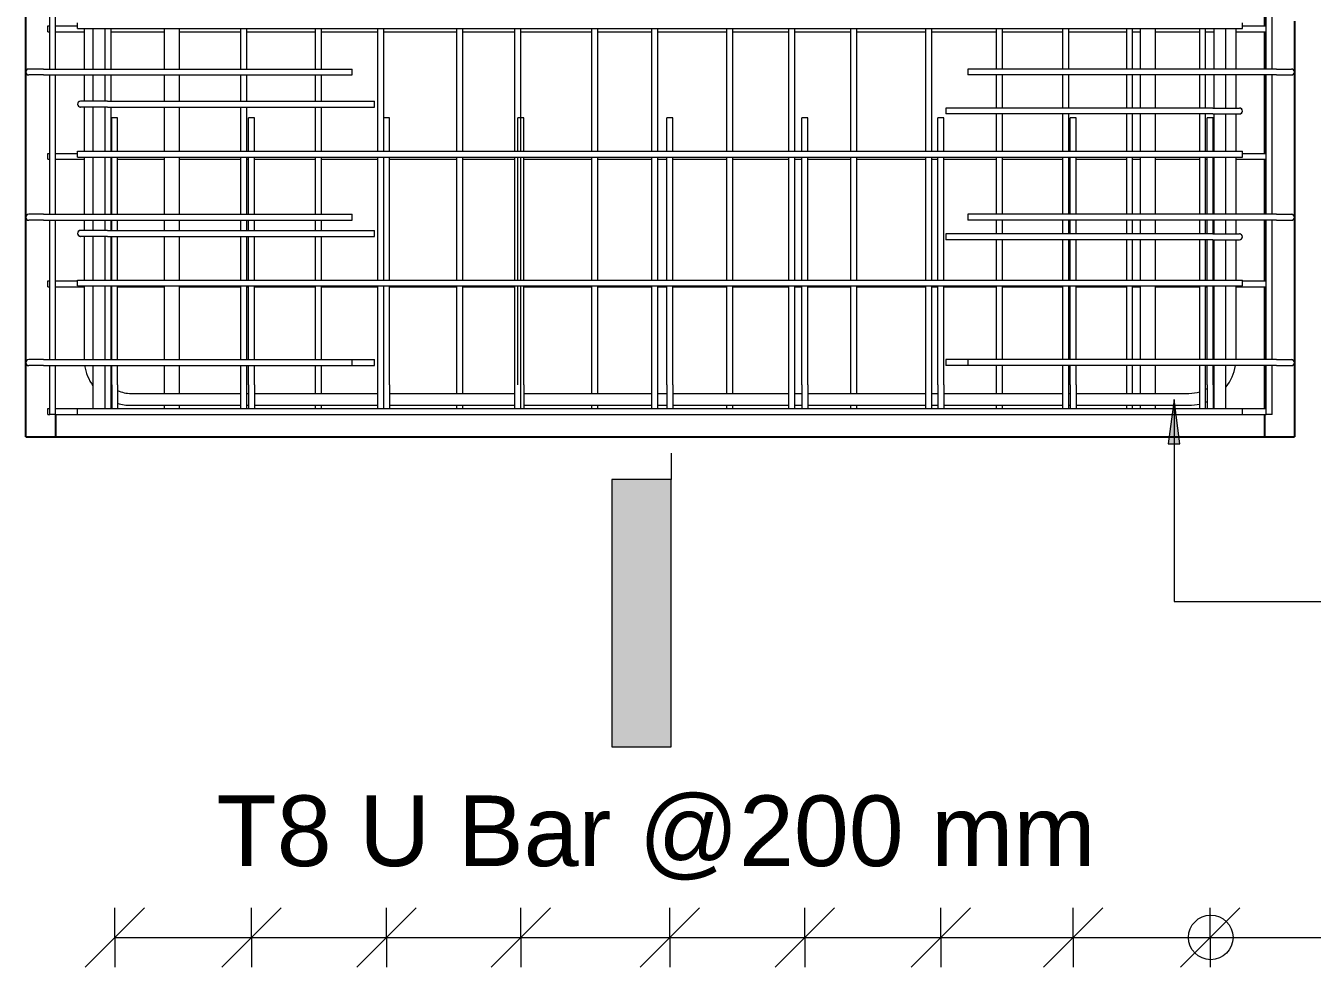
# Model space of a CAD drawing. Header units: millimetres. Extents: x 840 to 20197, y -2485 to 18696.
# Drawn here: x 2609 to 4343, y -2110 to -841 of the extents above; entities that cross this region are included whole.
import ezdxf

# ---------------------------------------------------------------- set-up
doc = ezdxf.new("R2010")
doc.units = ezdxf.units.MM
for name, color, linetype, lineweight in [('A-ANNO-DIMS', 211, 'Continuous', 9), ('A-ANNO-DIMS-40', 211, 'Continuous', 9), ('A-WALL', 113, 'Continuous', 25), ('G-ANNO-SYMB', 111, 'Continuous', 9), ('S-RBAR', 171, 'Continuous', 18), ('S-RBAR-IDEN', 171, 'Continuous', 9)]:
    doc.layers.add(name, color=color, linetype=linetype, lineweight=lineweight)
doc.styles.add('Arial', font='arial.ttf', dxfattribs={"height": 95.25})
doc.dimstyles.new('Arrow_Filled_-_2_5_NI_UI_1', dxfattribs={"dimscale": 304.8, "dimtxt": 104.736395, "dimasz": 0.262467, "dimexe": 0.131234, "dimexo": 0.0625, "dimgap": 0.131234, "dimtad": 1, "dimdec": 0, "dimzin": 0, "dimdsep": 46, "dimtxsty": 'Arial', "dimblk1": 'OBLIQUE', "dimblk2": 'OBLIQUE', "dimsah": 1, "dimcen": 0.09, "dimazin": 0, "dimtfac": 1, "dimtdec": 4, "dimtix": 1, "dimtmove": 0, "dimatfit": 3, "dimfxl": 0.131234, "dimfxlon": 1, "dimtvp": 1, "dimtolj": 1, "dimtzin": 0, "dimarcsym": 2})

# ---------------------------------------------------------------- blocks, each defined once
blk = doc.blocks.new('DIMBLOCK74-Elevation Front Copy 1')
at = {"layer": 'A-ANNO-DIMS-40'}
for p, q in [((2728.7, -2069.7), (2768.7, -2029.7)), ((2728.7, -2069.7), (2728.7, -2029.7)), ((2913.3, -2069.7), (2953.3, -2029.7)), ((2913.3, -2069.7), (2913.3, -2029.7)), ((2728.7, -2069.7), (2688.7, -2109.7)), ((2728.7, -2069.7), (2913.3, -2069.7)), ((2728.7, -2069.7), (2728.7, -2109.7)), ((2913.3, -2069.7), (2873.3, -2109.7)), ((2913.3, -2069.7), (2913.3, -2109.7))]:
    blk.add_line(p, q, dxfattribs=at)
blk = doc.blocks.new('_Oblique')
at = {"color": 0, "linetype": 'ByBlock', "lineweight": -2}
blk.add_line((-0.5, -0.5), (0.5, 0.5), dxfattribs=at)
blk = doc.blocks.new('DIMBLOCK75-Elevation Front Copy 1')
at = {"layer": 'A-ANNO-DIMS-40'}
for p, q in [((2913.3, -2069.7), (2953.3, -2029.7)), ((2913.3, -2069.7), (2913.3, -2029.7)), ((3095.3, -2069.7), (3135.3, -2029.7)), ((3095.3, -2069.7), (3095.3, -2029.7)), ((2913.3, -2069.7), (2873.3, -2109.7)), ((2913.3, -2069.7), (3095.3, -2069.7)), ((2913.3, -2069.7), (2913.3, -2109.7)), ((3095.3, -2069.7), (3055.3, -2109.7)), ((3095.3, -2069.7), (3095.3, -2109.7))]:
    blk.add_line(p, q, dxfattribs=at)
blk = doc.blocks.new('DIMBLOCK76-Elevation Front Copy 1')
at = {"layer": 'A-ANNO-DIMS-40'}
for p, q in [((3095.3, -2069.7), (3135.3, -2029.7)), ((3095.3, -2069.7), (3095.3, -2029.7)), ((3276.1, -2069.7), (3316.1, -2029.7)), ((3276.1, -2069.7), (3276.1, -2029.7)), ((3095.3, -2069.7), (3055.3, -2109.7)), ((3095.3, -2069.7), (3276.1, -2069.7)), ((3095.3, -2069.7), (3095.3, -2109.7)), ((3276.1, -2069.7), (3236.1, -2109.7)), ((3276.1, -2069.7), (3276.1, -2109.7))]:
    blk.add_line(p, q, dxfattribs=at)
blk = doc.blocks.new('DIMBLOCK77-Elevation Front Copy 1')
at = {"layer": 'A-ANNO-DIMS-40'}
for p, q in [((3276.1, -2069.7), (3316.1, -2029.7)), ((3276.1, -2069.7), (3276.1, -2029.7)), ((3476.9, -2069.7), (3516.9, -2029.7)), ((3476.9, -2069.7), (3476.9, -2029.7)), ((3276.1, -2069.7), (3236.1, -2109.7)), ((3276.1, -2069.7), (3476.9, -2069.7)), ((3276.1, -2069.7), (3276.1, -2109.7)), ((3476.9, -2069.7), (3436.9, -2109.7)), ((3476.9, -2069.7), (3476.9, -2109.7))]:
    blk.add_line(p, q, dxfattribs=at)
blk = doc.blocks.new('DIMBLOCK78-Elevation Front Copy 1')
at = {"layer": 'A-ANNO-DIMS-40'}
for p, q in [((3476.9, -2069.7), (3516.9, -2029.7)), ((3476.9, -2069.7), (3476.9, -2029.7)), ((3659, -2069.7), (3699, -2029.7)), ((3659, -2069.7), (3659, -2029.7)), ((3476.9, -2069.7), (3436.9, -2109.7)), ((3476.9, -2069.7), (3659, -2069.7)), ((3476.9, -2069.7), (3476.9, -2109.7)), ((3659, -2069.7), (3619, -2109.7)), ((3659, -2069.7), (3659, -2109.7))]:
    blk.add_line(p, q, dxfattribs=at)
blk = doc.blocks.new('DIMBLOCK79-Elevation Front Copy 1')
at = {"layer": 'A-ANNO-DIMS-40'}
for p, q in [((3659, -2069.7), (3699, -2029.7)), ((3659, -2069.7), (3659, -2029.7)), ((3842.3, -2069.7), (3882.3, -2029.7)), ((3842.3, -2069.7), (3842.3, -2029.7)), ((3659, -2069.7), (3619, -2109.7)), ((3659, -2069.7), (3842.3, -2069.7)), ((3659, -2069.7), (3659, -2109.7)), ((3842.3, -2069.7), (3802.3, -2109.7)), ((3842.3, -2069.7), (3842.3, -2109.7))]:
    blk.add_line(p, q, dxfattribs=at)
blk = doc.blocks.new('DIMBLOCK80-Elevation Front Copy 1')
at = {"layer": 'A-ANNO-DIMS-40'}
for p, q in [((3842.3, -2069.7), (3882.3, -2029.7)), ((3842.3, -2069.7), (3842.3, -2029.7)), ((4020.6, -2069.7), (4060.6, -2029.7)), ((4020.6, -2069.7), (4020.6, -2029.7)), ((3842.3, -2069.7), (3802.3, -2109.7)), ((3842.3, -2069.7), (4020.6, -2069.7)), ((3842.3, -2069.7), (3842.3, -2109.7)), ((4020.6, -2069.7), (3980.6, -2109.7)), ((4020.6, -2069.7), (4020.6, -2109.7))]:
    blk.add_line(p, q, dxfattribs=at)
blk = doc.blocks.new('DIMBLOCK81-Elevation Front Copy 1')
at = {"layer": 'A-ANNO-DIMS-40'}
for p, q in [((4020.6, -2069.7), (4060.6, -2029.7)), ((4020.6, -2069.7), (4020.6, -2029.7)), ((4205.2, -2069.7), (4245.2, -2029.7)), ((4205.2, -2069.7), (4205.2, -2029.7)), ((4020.6, -2069.7), (3980.6, -2109.7)), ((4020.6, -2069.7), (4205.2, -2069.7)), ((4020.6, -2069.7), (4020.6, -2109.7)), ((4205.2, -2069.7), (4165.2, -2109.7)), ((4205.2, -2069.7), (4205.2, -2109.7))]:
    blk.add_line(p, q, dxfattribs=at)
blk = doc.blocks.new('Detail View - M_Section Tail - Filled Horizontal-14034-Elevation Front Copy 1')
at = {"layer": 'G-ANNO-SYMB'}
blk.add_hatch(color=256, dxfattribs=at).paths.add_polyline_path([(3398.7, -1452.5), (3478.7, -1452.5), (3478.7, -1812.5), (3398.7, -1812.5)])
for p, q in [((3398.7, -1452.5), (3398.7, -1812.5)), ((3478.7, -1452.5), (3398.7, -1452.5)), ((3478.7, -1812.5), (3478.7, -1452.5)), ((3398.7, -1812.5), (3478.7, -1812.5))]:
    blk.add_line(p, q, dxfattribs=at)

msp = doc.modelspace()

# ---------------------------------------------------------------- hatches: boundary and pattern name
at = {"layer": 'S-RBAR-IDEN'}
msp.add_hatch(color=256, dxfattribs=at).paths.add_polyline_path([(4156.6, -1344.5), (4148.7, -1404.5), (4164.5, -1404.5)])

# ---------------------------------------------------------------- linework, layer by layer
at = {"layer": 'A-WALL'}
for p, q in [((2608.8, -1395), (2608.8, 3660)), ((4278.8, -841.1), (4278.8, -711.6)), ((4278.8, -899.4), (4278.8, -849.1)), ((4318.8, -835.1), (4318.8, -1395)), ((4278.8, -1013.1), (4278.8, -907.4)), ((4278.8, -1095.2), (4278.8, -1021.1)), ((4278.8, -1185), (4278.8, -1103.2)), ((4278.8, -1291), (4278.8, -1193)), ((4278.8, -1357), (4278.8, -1299)), ((2648.8, -1365), (2648.8, -1395)), ((4278.8, -1395), (4278.8, -1365)), ((2608.8, -1395), (4318.8, -1395))]:
    msp.add_line(p, q, dxfattribs=at)
at = {"layer": 'G-ANNO-SYMB'}
msp.add_line((3478.7, -1416.8), (3478.7, -1452.5), dxfattribs=at)
at = {"layer": 'S-RBAR'}
for p, q in [((2641.1, -899.4), (2641.1, -711.6)), ((2649.1, -899.4), (2649.1, -711.6)), ((4280.8, -899.4), (4280.8, -711.6)), ((4288.8, -899.4), (4288.8, -711.6)), ((2638.8, -841.1), (2641.1, -841.1)), ((2638.8, -849.1), (2638.8, -841.1)), ((2638.8, -849.1), (2641.1, -849.1)), ((2649.1, -841.1), (2678.8, -841.1)), ((2649.1, -849.1), (2687.4, -849.1)), ((2678.8, -845), (2678.8, -837)), ((2678.8, -845), (4248.8, -845)), ((2687.4, -845), (2687.4, -899.4)), ((2699.8, -899.4), (2699.8, -845)), ((2715.8, -899.4), (2715.8, -845)), ((2715.9, -899.4), (2715.9, -845)), ((2723.9, -899.4), (2723.9, -845)), ((2723.9, -849.1), (2796, -849.1)), ((2796, -899.4), (2796, -845)), ((2816, -899.4), (2816, -845)), ((2816, -849.1), (2898.9, -849.1)), ((2898.9, -899.4), (2898.9, -845)), ((2906.9, -899.4), (2906.9, -845)), ((2906.9, -849.1), (2999.6, -849.1)), ((2999.6, -899.4), (2999.6, -845)), ((3007.6, -899.4), (3007.6, -845)), ((3007.6, -849.1), (3083.6, -849.1)), ((3083.6, -1010.3), (3083.6, -845)), ((3091.6, -1010.3), (3091.6, -845)), ((3091.6, -849.1), (3190.1, -849.1)), ((3190.1, -1010.3), (3190.1, -845)), ((3198.1, -1010.3), (3198.1, -845)), ((3198.1, -849.1), (3268.2, -849.1)), ((3268.2, -1010.3), (3268.2, -845)), ((3276.2, -1010.3), (3276.2, -845)), ((3276.2, -849.1), (3371.9, -849.1)), ((3371.9, -1010.3), (3371.9, -845)), ((3379.9, -1010.3), (3379.9, -845)), ((3379.9, -849.1), (3452.8, -849.1)), ((3452.8, -1010.3), (3452.8, -845)), ((3460.8, -1010.3), (3460.8, -845)), ((3460.8, -849.1), (3553.7, -849.1)), ((3553.7, -1010.3), (3553.7, -845)), ((3561.7, -1010.3), (3561.7, -845)), ((3561.7, -849.1), (3637.4, -849.1)), ((3637.4, -1010.3), (3637.4, -845)), ((3645.4, -1010.3), (3645.4, -845)), ((3645.4, -849.1), (3721.1, -849.1)), ((3721.1, -1010.3), (3721.1, -845)), ((3729.1, -1010.3), (3729.1, -845)), ((3729.1, -849.1), (3822, -849.1)), ((3822, -1010.3), (3822, -845)), ((3830, -1010.3), (3830, -845)), ((3830, -849.1), (3917.3, -849.1)), ((3917.3, -899.4), (3917.3, -845)), ((3925.3, -899.4), (3925.3, -845)), ((3925.3, -849.1), (4006.6, -849.1)), ((4006.6, -899.4), (4006.6, -845)), ((4014.6, -899.4), (4014.6, -845)), ((4014.6, -849.1), (4092.8, -849.1)), ((4092.8, -899.4), (4092.8, -845)), ((4100.8, -899.4), (4100.8, -845)), ((4100.8, -849.1), (4111.6, -849.1)), ((4111.6, -899.4), (4111.6, -845)), ((4131.6, -899.4), (4131.6, -845)), ((4131.6, -849.1), (4191.2, -849.1)), ((4191.2, -899.4), (4191.2, -845)), ((4199.2, -899.4), (4199.2, -845)), ((4199.2, -849.1), (4210.6, -849.1)), ((4210.6, -899.4), (4210.6, -845)), ((4226.6, -899.4), (4226.6, -845)), ((4240.2, -899.4), (4240.2, -845)), ((4240.2, -849.1), (4280.8, -849.1)), ((4248.8, -845), (4248.8, -837)), ((4248.8, -841.1), (4280.8, -841.1)), ((2632.8, -899.4), (2612.8, -899.4)), ((2632.8, -899.4), (3048.8, -899.4)), ((3048.8, -907.4), (3048.8, -899.4)), ((4294.8, -899.4), (3878.8, -899.4)), ((3878.8, -899.4), (3878.8, -907.4)), ((4294.8, -899.4), (4314.8, -899.4)), ((2632.8, -907.4), (2612.8, -907.4)), ((2632.8, -907.4), (3048.8, -907.4)), ((2641.1, -1095.2), (2641.1, -907.4)), ((2649.1, -1095.2), (2649.1, -907.4)), ((2687.4, -907.4), (2687.4, -942.7)), ((2699.8, -942.7), (2699.8, -907.4)), ((2715.8, -942.7), (2715.8, -907.4)), ((2715.9, -942.7), (2715.9, -907.4)), ((2723.9, -942.7), (2723.9, -907.4)), ((2796, -942.7), (2796, -907.4)), ((2816, -942.7), (2816, -907.4)), ((2898.9, -942.7), (2898.9, -907.4)), ((2906.9, -942.7), (2906.9, -907.4)), ((2999.6, -942.7), (2999.6, -907.4)), ((3007.6, -942.7), (3007.6, -907.4)), ((4294.8, -907.4), (3878.8, -907.4)), ((3917.3, -952), (3917.3, -907.4)), ((3925.3, -952), (3925.3, -907.4)), ((4006.6, -952), (4006.6, -907.4)), ((4014.6, -952), (4014.6, -907.4)), ((4092.8, -952), (4092.8, -907.4)), ((4100.8, -952), (4100.8, -907.4)), ((4111.6, -952), (4111.6, -907.4)), ((4131.6, -952), (4131.6, -907.4)), ((4191.2, -952), (4191.2, -907.4)), ((4199.2, -952), (4199.2, -907.4)), ((4210.6, -952), (4210.6, -907.4)), ((4226.6, -952), (4226.6, -907.4)), ((4240.2, -952), (4240.2, -907.4)), ((4280.8, -1095.2), (4280.8, -907.4)), ((4288.8, -1095.2), (4288.8, -907.4)), ((4294.8, -907.4), (4314.8, -907.4)), ((2718.8, -942.7), (2682.8, -942.7)), ((2718.8, -950.7), (2682.8, -950.7)), ((2687.4, -950.7), (2687.4, -1010.3)), ((2699.8, -1010.3), (2699.8, -950.7)), ((2715.8, -1010.3), (2715.8, -950.7)), ((2715.9, -1010.3), (2715.9, -950.7)), ((2718.8, -942.7), (3078.8, -942.7)), ((2718.8, -950.7), (3078.8, -950.7)), ((2723.9, -1010.3), (2723.9, -950.7)), ((2796, -1010.3), (2796, -950.7)), ((2816, -1010.3), (2816, -950.7)), ((2898.9, -1010.3), (2898.9, -950.7)), ((2906.9, -1010.3), (2906.9, -950.7)), ((2999.6, -1010.3), (2999.6, -950.7)), ((3007.6, -1010.3), (3007.6, -950.7)), ((3078.8, -950.7), (3078.8, -942.7)), ((4208.8, -952), (3848.8, -952)), ((3848.8, -952), (3848.8, -960)), ((4208.8, -952), (4244.8, -952)), ((2732.7, -965), (2724.7, -965)), ((2724.7, -1010.3), (2724.7, -965)), ((2732.7, -1010.3), (2732.7, -965)), ((2917.3, -965), (2909.3, -965)), ((2909.3, -1010.3), (2909.3, -965)), ((2917.3, -1010.3), (2917.3, -965)), ((3099.3, -965), (3091.3, -965)), ((3091.3, -1010.3), (3091.3, -965)), ((3099.3, -1010.3), (3099.3, -965)), ((3280.1, -965), (3272.1, -965)), ((3272.1, -1010.3), (3272.1, -965)), ((3280.1, -1010.3), (3280.1, -965)), ((3480.9, -965), (3472.9, -965)), ((3472.9, -1010.3), (3472.9, -965)), ((3480.9, -1010.3), (3480.9, -965)), ((3663, -965), (3655, -965)), ((3655, -1010.3), (3655, -965)), ((3663, -1010.3), (3663, -965)), ((3846.3, -965), (3838.3, -965)), ((3838.3, -1010.3), (3838.3, -965)), ((3846.3, -1010.3), (3846.3, -965)), ((4208.8, -960), (3848.8, -960)), ((3917.3, -1010.3), (3917.3, -960)), ((3925.3, -1010.3), (3925.3, -960)), ((4006.6, -1010.3), (4006.6, -960)), ((4014.6, -1010.3), (4014.6, -960)), ((4024.6, -965), (4016.6, -965)), ((4016.6, -1010.3), (4016.6, -965)), ((4024.6, -1010.3), (4024.6, -965)), ((4092.8, -1010.3), (4092.8, -960)), ((4100.8, -1010.3), (4100.8, -960)), ((4111.6, -1010.3), (4111.6, -960)), ((4131.6, -1010.3), (4131.6, -960)), ((4191.2, -1010.3), (4191.2, -960)), ((4199.2, -1010.3), (4199.2, -960)), ((4209.2, -965), (4201.2, -965)), ((4201.2, -1010.3), (4201.2, -965)), ((4208.8, -960), (4244.8, -960)), ((4209.2, -1010.3), (4209.2, -965)), ((4210.6, -1010.3), (4210.6, -960)), ((4226.6, -1010.3), (4226.6, -960)), ((4240.2, -1010.3), (4240.2, -960)), ((2638.8, -1013.1), (2641.1, -1013.1)), ((2638.8, -1021.1), (2638.8, -1013.1)), ((2638.8, -1021.1), (2641.1, -1021.1)), ((2649.1, -1013.1), (2678.8, -1013.1)), ((2649.1, -1021.1), (2687.4, -1021.1)), ((2678.8, -1010.3), (4248.8, -1010.3)), ((2678.8, -1018.3), (2678.8, -1010.3)), ((2678.8, -1018.3), (4248.8, -1018.3)), ((2687.4, -1018.3), (2687.4, -1095.2)), ((2699.8, -1095.2), (2699.8, -1018.3)), ((2715.8, -1095.2), (2715.8, -1018.3)), ((2715.9, -1095.2), (2715.9, -1018.3)), ((2723.9, -1095.2), (2723.9, -1018.3)), ((2723.9, -1021.1), (2724.7, -1021.1)), ((2724.7, -1095.2), (2724.7, -1018.3)), ((2732.7, -1095.2), (2732.7, -1018.3)), ((2732.7, -1021.1), (2796, -1021.1)), ((2796, -1095.2), (2796, -1018.3)), ((2816, -1095.2), (2816, -1018.3)), ((2816, -1021.1), (2898.9, -1021.1)), ((2898.9, -1095.2), (2898.9, -1018.3)), ((2906.9, -1095.2), (2906.9, -1018.3)), ((2906.9, -1021.1), (2909.3, -1021.1)), ((2909.3, -1095.2), (2909.3, -1018.3)), ((2917.3, -1095.2), (2917.3, -1018.3)), ((2917.3, -1021.1), (2999.6, -1021.1)), ((2999.6, -1095.2), (2999.6, -1018.3)), ((3007.6, -1095.2), (3007.6, -1018.3)), ((3007.6, -1021.1), (3083.6, -1021.1)), ((3083.6, -1183.7), (3083.6, -1018.3)), ((3091.3, -1183.7), (3091.3, -1018.3)), ((3091.6, -1183.7), (3091.6, -1018.3)), ((3099.3, -1183.7), (3099.3, -1018.3)), ((3099.3, -1021.1), (3190.1, -1021.1)), ((3190.1, -1183.7), (3190.1, -1018.3)), ((3198.1, -1183.7), (3198.1, -1018.3)), ((3198.1, -1021.1), (3268.2, -1021.1)), ((3268.2, -1183.7), (3268.2, -1018.3)), ((3272.1, -1183.7), (3272.1, -1018.3)), ((3276.2, -1183.7), (3276.2, -1018.3)), ((3280.1, -1183.7), (3280.1, -1018.3)), ((3280.1, -1021.1), (3371.9, -1021.1)), ((3371.9, -1183.7), (3371.9, -1018.3)), ((3379.9, -1183.7), (3379.9, -1018.3)), ((3379.9, -1021.1), (3452.8, -1021.1)), ((3452.8, -1183.7), (3452.8, -1018.3)), ((3460.8, -1183.7), (3460.8, -1018.3)), ((3460.8, -1021.1), (3472.9, -1021.1)), ((3472.9, -1183.7), (3472.9, -1018.3)), ((3480.9, -1183.7), (3480.9, -1018.3)), ((3480.9, -1021.1), (3553.7, -1021.1)), ((3553.7, -1183.7), (3553.7, -1018.3)), ((3561.7, -1183.7), (3561.7, -1018.3)), ((3561.7, -1021.1), (3637.4, -1021.1)), ((3637.4, -1183.7), (3637.4, -1018.3)), ((3645.4, -1183.7), (3645.4, -1018.3)), ((3645.4, -1021.1), (3655, -1021.1)), ((3655, -1183.7), (3655, -1018.3)), ((3663, -1183.7), (3663, -1018.3)), ((3663, -1021.1), (3721.1, -1021.1)), ((3721.1, -1183.7), (3721.1, -1018.3)), ((3729.1, -1183.7), (3729.1, -1018.3)), ((3729.1, -1021.1), (3822, -1021.1)), ((3822, -1183.7), (3822, -1018.3)), ((3830, -1183.7), (3830, -1018.3)), ((3830, -1021.1), (3838.3, -1021.1)), ((3838.3, -1183.7), (3838.3, -1018.3)), ((3846.3, -1183.7), (3846.3, -1018.3)), ((3846.3, -1021.1), (3917.3, -1021.1)), ((3917.3, -1095.2), (3917.3, -1018.3)), ((3925.3, -1095.2), (3925.3, -1018.3)), ((3925.3, -1021.1), (4006.6, -1021.1)), ((4006.6, -1095.2), (4006.6, -1018.3)), ((4014.6, -1095.2), (4014.6, -1018.3)), ((4014.6, -1021.1), (4016.6, -1021.1)), ((4016.6, -1095.2), (4016.6, -1018.3)), ((4024.6, -1095.2), (4024.6, -1018.3)), ((4024.6, -1021.1), (4092.8, -1021.1)), ((4092.8, -1095.2), (4092.8, -1018.3)), ((4100.8, -1095.2), (4100.8, -1018.3)), ((4100.8, -1021.1), (4111.6, -1021.1)), ((4111.6, -1095.2), (4111.6, -1018.3)), ((4131.6, -1095.2), (4131.6, -1018.3)), ((4131.6, -1021.1), (4191.2, -1021.1)), ((4191.2, -1095.2), (4191.2, -1018.3)), ((4199.2, -1095.2), (4199.2, -1018.3)), ((4199.2, -1021.1), (4201.2, -1021.1)), ((4201.2, -1095.2), (4201.2, -1018.3)), ((4209.2, -1095.2), (4209.2, -1018.3)), ((4209.2, -1021.1), (4210.6, -1021.1)), ((4210.6, -1095.2), (4210.6, -1018.3)), ((4226.6, -1095.2), (4226.6, -1018.3)), ((4240.2, -1095.2), (4240.2, -1018.3)), ((4240.2, -1021.1), (4280.8, -1021.1)), ((4248.8, -1018.3), (4248.8, -1010.3)), ((4248.8, -1013.1), (4280.8, -1013.1)), ((2632.8, -1095.2), (2612.8, -1095.2)), ((2632.8, -1103.2), (2612.8, -1103.2)), ((2632.8, -1095.2), (3048.8, -1095.2)), ((2632.8, -1103.2), (3048.8, -1103.2)), ((2641.1, -1291), (2641.1, -1103.2)), ((2649.1, -1291), (2649.1, -1103.2)), ((2687.4, -1103.2), (2687.4, -1116.9)), ((2699.8, -1116.9), (2699.8, -1103.2)), ((2715.8, -1116.9), (2715.8, -1103.2)), ((2715.9, -1116.9), (2715.9, -1103.2)), ((2723.9, -1116.9), (2723.9, -1103.2)), ((2724.7, -1116.9), (2724.7, -1103.2)), ((2732.7, -1116.9), (2732.7, -1103.2)), ((2796, -1116.9), (2796, -1103.2)), ((2816, -1116.9), (2816, -1103.2)), ((2898.9, -1116.9), (2898.9, -1103.2)), ((2906.9, -1116.9), (2906.9, -1103.2)), ((2909.3, -1116.9), (2909.3, -1103.2)), ((2917.3, -1116.9), (2917.3, -1103.2)), ((2999.6, -1116.9), (2999.6, -1103.2)), ((3007.6, -1116.9), (3007.6, -1103.2)), ((3048.8, -1103.2), (3048.8, -1095.2)), ((4294.8, -1095.2), (3878.8, -1095.2)), ((3878.8, -1095.2), (3878.8, -1103.2)), ((4294.8, -1103.2), (3878.8, -1103.2)), ((3917.3, -1121.5), (3917.3, -1103.2)), ((3925.3, -1121.5), (3925.3, -1103.2)), ((4006.6, -1121.5), (4006.6, -1103.2)), ((4014.6, -1121.5), (4014.6, -1103.2)), ((4016.6, -1121.5), (4016.6, -1103.2)), ((4024.6, -1121.5), (4024.6, -1103.2)), ((4092.8, -1121.5), (4092.8, -1103.2)), ((4100.8, -1121.5), (4100.8, -1103.2)), ((4111.6, -1121.5), (4111.6, -1103.2)), ((4131.6, -1121.5), (4131.6, -1103.2)), ((4191.2, -1121.5), (4191.2, -1103.2)), ((4199.2, -1121.5), (4199.2, -1103.2)), ((4201.2, -1121.5), (4201.2, -1103.2)), ((4209.2, -1121.5), (4209.2, -1103.2)), ((4210.6, -1121.5), (4210.6, -1103.2)), ((4226.6, -1121.5), (4226.6, -1103.2)), ((4240.2, -1121.5), (4240.2, -1103.2)), ((4280.8, -1291), (4280.8, -1103.2)), ((4288.8, -1291), (4288.8, -1103.2)), ((4294.8, -1095.2), (4314.8, -1095.2)), ((4294.8, -1103.2), (4314.8, -1103.2)), ((2718.8, -1116.9), (2682.8, -1116.9)), ((2718.8, -1124.9), (2682.8, -1124.9)), ((2687.4, -1124.9), (2687.4, -1183.7)), ((2699.8, -1183.7), (2699.8, -1124.9)), ((2715.8, -1183.7), (2715.8, -1124.9)), ((2715.9, -1183.7), (2715.9, -1124.9)), ((2718.8, -1116.9), (3078.8, -1116.9)), ((2718.8, -1124.9), (3078.8, -1124.9)), ((2723.9, -1183.7), (2723.9, -1124.9)), ((2724.7, -1183.7), (2724.7, -1124.9)), ((2732.7, -1183.7), (2732.7, -1124.9)), ((2796, -1183.7), (2796, -1124.9)), ((2816, -1183.7), (2816, -1124.9)), ((2898.9, -1183.7), (2898.9, -1124.9)), ((2906.9, -1183.7), (2906.9, -1124.9)), ((2909.3, -1183.7), (2909.3, -1124.9)), ((2917.3, -1183.7), (2917.3, -1124.9)), ((2999.6, -1183.7), (2999.6, -1124.9)), ((3007.6, -1183.7), (3007.6, -1124.9)), ((3078.8, -1124.9), (3078.8, -1116.9)), ((4208.8, -1121.5), (3848.8, -1121.5)), ((3848.8, -1121.5), (3848.8, -1129.5)), ((4208.8, -1121.5), (4244.8, -1121.5)), ((4208.8, -1129.5), (3848.8, -1129.5)), ((3917.3, -1183.7), (3917.3, -1129.5)), ((3925.3, -1183.7), (3925.3, -1129.5)), ((4006.6, -1183.7), (4006.6, -1129.5)), ((4014.6, -1183.7), (4014.6, -1129.5)), ((4016.6, -1183.7), (4016.6, -1129.5)), ((4024.6, -1183.7), (4024.6, -1129.5)), ((4092.8, -1183.7), (4092.8, -1129.5)), ((4100.8, -1183.7), (4100.8, -1129.5)), ((4111.6, -1183.7), (4111.6, -1129.5)), ((4131.6, -1183.7), (4131.6, -1129.5)), ((4191.2, -1183.7), (4191.2, -1129.5)), ((4199.2, -1183.7), (4199.2, -1129.5)), ((4201.2, -1183.7), (4201.2, -1129.5)), ((4208.8, -1129.5), (4244.8, -1129.5)), ((4209.2, -1183.7), (4209.2, -1129.5)), ((4210.6, -1183.7), (4210.6, -1129.5)), ((4226.6, -1183.7), (4226.6, -1129.5)), ((4240.2, -1183.7), (4240.2, -1129.5)), ((2638.8, -1185), (2641.1, -1185)), ((2638.8, -1193), (2638.8, -1185)), ((2638.8, -1193), (2641.1, -1193)), ((2649.1, -1185), (2678.8, -1185)), ((2649.1, -1193), (2687.4, -1193)), ((2678.8, -1183.7), (4248.8, -1183.7)), ((2678.8, -1191.7), (2678.8, -1183.7)), ((2678.8, -1191.7), (4248.8, -1191.7)), ((2687.4, -1191.7), (2687.4, -1289)), ((2699.8, -1291), (2699.8, -1191.7)), ((2715.8, -1291), (2715.8, -1191.7)), ((2715.9, -1291), (2715.9, -1191.7)), ((2723.9, -1291), (2723.9, -1191.7)), ((2723.9, -1193), (2724.7, -1193)), ((2724.7, -1291), (2724.7, -1191.7)), ((2732.7, -1291), (2732.7, -1191.7)), ((2732.7, -1193), (2796, -1193)), ((2796, -1291), (2796, -1191.7)), ((2816, -1291), (2816, -1191.7)), ((2816, -1193), (2898.9, -1193)), ((2898.9, -1291), (2898.9, -1191.7)), ((2906.9, -1291), (2906.9, -1191.7)), ((2906.9, -1193), (2909.3, -1193)), ((2909.3, -1291), (2909.3, -1191.7)), ((2917.3, -1291), (2917.3, -1191.7)), ((2917.3, -1193), (2999.6, -1193)), ((2999.6, -1291), (2999.6, -1191.7)), ((3007.6, -1291), (3007.6, -1191.7)), ((3007.6, -1193), (3083.6, -1193)), ((3083.6, -1357), (3083.6, -1191.7)), ((3091.3, -1325), (3091.3, -1191.7)), ((3091.6, -1357), (3091.6, -1191.7)), ((3099.3, -1325), (3099.3, -1191.7)), ((3099.3, -1193), (3190.1, -1193)), ((3190.1, -1336.5), (3190.1, -1191.7)), ((3198.1, -1336.5), (3198.1, -1191.7)), ((3198.1, -1193), (3268.2, -1193)), ((3268.2, -1357), (3268.2, -1191.7)), ((3272.1, -1325), (3272.1, -1191.7)), ((3276.2, -1357), (3276.2, -1191.7)), ((3280.1, -1325), (3280.1, -1191.7)), ((3280.1, -1193), (3371.9, -1193)), ((3371.9, -1336.5), (3371.9, -1191.7)), ((3379.9, -1336.5), (3379.9, -1191.7)), ((3379.9, -1193), (3452.8, -1193)), ((3452.8, -1357), (3452.8, -1191.7)), ((3460.8, -1357), (3460.8, -1191.7)), ((3460.8, -1193), (3472.9, -1193)), ((3472.9, -1325), (3472.9, -1191.7)), ((3480.9, -1325), (3480.9, -1191.7)), ((3480.9, -1193), (3553.7, -1193)), ((3553.7, -1336.5), (3553.7, -1191.7)), ((3561.7, -1336.5), (3561.7, -1191.7)), ((3561.7, -1193), (3637.4, -1193)), ((3637.4, -1357), (3637.4, -1191.7)), ((3645.4, -1357), (3645.4, -1191.7)), ((3645.4, -1193), (3655, -1193)), ((3655, -1325), (3655, -1191.7)), ((3663, -1325), (3663, -1191.7)), ((3663, -1193), (3721.1, -1193)), ((3721.1, -1336.5), (3721.1, -1191.7)), ((3729.1, -1336.5), (3729.1, -1191.7)), ((3729.1, -1193), (3822, -1193)), ((3822, -1357), (3822, -1191.7)), ((3830, -1357), (3830, -1191.7)), ((3830, -1193), (3838.3, -1193)), ((3838.3, -1325), (3838.3, -1191.7)), ((3846.3, -1325), (3846.3, -1191.7)), ((3846.3, -1193), (3917.3, -1193)), ((3917.3, -1291), (3917.3, -1191.7)), ((3925.3, -1291), (3925.3, -1191.7)), ((3925.3, -1193), (4006.6, -1193)), ((4006.6, -1291), (4006.6, -1191.7)), ((4014.6, -1291), (4014.6, -1191.7)), ((4014.6, -1193), (4016.6, -1193)), ((4016.6, -1291), (4016.6, -1191.7)), ((4024.6, -1291), (4024.6, -1191.7)), ((4024.6, -1193), (4092.8, -1193)), ((4092.8, -1291), (4092.8, -1191.7)), ((4100.8, -1291), (4100.8, -1191.7)), ((4100.8, -1193), (4111.6, -1193)), ((4111.6, -1291), (4111.6, -1191.7)), ((4131.6, -1291), (4131.6, -1191.7)), ((4131.6, -1193), (4191.2, -1193)), ((4191.2, -1291), (4191.2, -1191.7)), ((4199.2, -1291), (4199.2, -1191.7)), ((4199.2, -1193), (4201.2, -1193)), ((4201.2, -1291), (4201.2, -1191.7)), ((4209.2, -1291), (4209.2, -1191.7)), ((4209.2, -1193), (4210.6, -1193)), ((4210.6, -1291), (4210.6, -1191.7)), ((4226.6, -1291), (4226.6, -1191.7)), ((4240.2, -1289), (4240.2, -1191.7)), ((4240.2, -1193), (4280.8, -1193)), ((4248.8, -1191.7), (4248.8, -1183.7)), ((4248.8, -1185), (4280.8, -1185)), ((2632.8, -1291), (2612.8, -1291)), ((2632.8, -1299), (2612.8, -1299)), ((2632.8, -1291), (3048.8, -1291)), ((2632.8, -1299), (3048.8, -1299)), ((2641.1, -1365), (2641.1, -1299)), ((2649.1, -1365), (2649.1, -1299)), ((2699.8, -1357), (2699.8, -1299)), ((2715.8, -1357), (2715.8, -1299)), ((2715.9, -1357), (2715.9, -1299)), ((2718.8, -1291), (3078.8, -1291)), ((2718.8, -1299), (3078.8, -1299)), ((2723.9, -1357), (2723.9, -1299)), ((2724.7, -1325), (2724.7, -1299)), ((2732.7, -1325), (2732.7, -1299)), ((2796, -1336.5), (2796, -1299)), ((2816, -1336.5), (2816, -1299)), ((2898.9, -1357), (2898.9, -1299)), ((2906.9, -1357), (2906.9, -1299)), ((2909.3, -1325), (2909.3, -1299)), ((2917.3, -1325), (2917.3, -1299)), ((2999.6, -1336.5), (2999.6, -1299)), ((3007.6, -1336.5), (3007.6, -1299)), ((3048.8, -1299), (3048.8, -1291)), ((3078.8, -1299), (3078.8, -1291)), ((4208.8, -1291), (3848.8, -1291)), ((3848.8, -1291), (3848.8, -1299)), ((4208.8, -1299), (3848.8, -1299)), ((4294.8, -1291), (3878.8, -1291)), ((3878.8, -1291), (3878.8, -1299)), ((4294.8, -1299), (3878.8, -1299)), ((3917.3, -1336.5), (3917.3, -1299)), ((3925.3, -1336.5), (3925.3, -1299)), ((4006.6, -1357), (4006.6, -1299)), ((4014.6, -1357), (4014.6, -1299)), ((4016.6, -1325), (4016.6, -1299)), ((4024.6, -1325), (4024.6, -1299)), ((4092.8, -1336.5), (4092.8, -1299)), ((4100.8, -1336.5), (4100.8, -1299)), ((4111.6, -1336.5), (4111.6, -1299)), ((4131.6, -1336.5), (4131.6, -1299)), ((4191.2, -1357), (4191.2, -1299)), ((4199.2, -1357), (4199.2, -1299)), ((4201.2, -1325), (4201.2, -1299)), ((4209.2, -1325), (4209.2, -1299)), ((4210.6, -1357), (4210.6, -1299)), ((4226.6, -1357), (4226.6, -1299)), ((4280.8, -1365), (4280.8, -1299)), ((4288.8, -1365), (4288.8, -1299)), ((4294.8, -1291), (4314.8, -1291)), ((4294.8, -1299), (4314.8, -1299)), ((2724.7, -1325), (2724.7, -1357.7)), ((2732.7, -1325), (2732.7, -1357.7)), ((2909.3, -1325), (2909.3, -1357.7)), ((2917.3, -1325), (2917.3, -1357.7)), ((3099.3, -1325), (3099.3, -1357.7)), ((3280.1, -1325), (3280.1, -1357.7)), ((3472.9, -1325), (3472.9, -1357.7)), ((3480.9, -1325), (3480.9, -1357.7)), ((3655, -1325), (3655, -1357.7)), ((3663, -1325), (3663, -1357.7)), ((3838.3, -1325), (3838.3, -1357.7)), ((3846.3, -1325), (3846.3, -1357.7)), ((4016.6, -1325), (4016.6, -1357.7)), ((4024.6, -1325), (4024.6, -1357.7)), ((4201.2, -1325), (4201.2, -1357.7)), ((4209.2, -1325), (4209.2, -1357.7)), ((2750.9, -1336.5), (2898.9, -1336.5)), ((2750.9, -1352.5), (2898.9, -1352.5)), ((2796, -1357), (2796, -1352.5)), ((2816, -1357), (2816, -1352.5)), ((2906.9, -1336.5), (2909.3, -1336.5)), ((2906.9, -1352.5), (2909.3, -1352.5)), ((2917.3, -1336.5), (3083.6, -1336.5)), ((2917.3, -1352.5), (3083.6, -1352.5)), ((2999.6, -1357), (2999.6, -1352.5)), ((3007.6, -1357), (3007.6, -1352.5)), ((3099.3, -1336.5), (3268.2, -1336.5)), ((3099.3, -1352.5), (3268.2, -1352.5)), ((3190.1, -1357), (3190.1, -1352.5)), ((3198.1, -1357), (3198.1, -1352.5)), ((3280.1, -1336.5), (3452.8, -1336.5)), ((3280.1, -1352.5), (3452.8, -1352.5)), ((3371.9, -1357), (3371.9, -1352.5)), ((3379.9, -1357), (3379.9, -1352.5)), ((3460.8, -1336.5), (3472.9, -1336.5)), ((3460.8, -1352.5), (3472.9, -1352.5)), ((3480.9, -1336.5), (3637.4, -1336.5)), ((3480.9, -1352.5), (3637.4, -1352.5)), ((3553.7, -1357), (3553.7, -1352.5)), ((3561.7, -1357), (3561.7, -1352.5)), ((3645.4, -1336.5), (3655, -1336.5)), ((3645.4, -1352.5), (3655, -1352.5)), ((3663, -1336.5), (3822, -1336.5)), ((3663, -1352.5), (3822, -1352.5)), ((3721.1, -1357), (3721.1, -1352.5)), ((3729.1, -1357), (3729.1, -1352.5)), ((3830, -1336.5), (3838.3, -1336.5)), ((3830, -1352.5), (3838.3, -1352.5)), ((3846.3, -1336.5), (4006.6, -1336.5)), ((3846.3, -1352.5), (4006.6, -1352.5)), ((3917.3, -1357), (3917.3, -1352.5)), ((3925.3, -1357), (3925.3, -1352.5)), ((4014.6, -1336.5), (4016.6, -1336.5)), ((4014.6, -1352.5), (4016.6, -1352.5)), ((4024.6, -1336.5), (4176.7, -1336.5)), ((4024.6, -1352.5), (4176.7, -1352.5)), ((4092.8, -1357), (4092.8, -1352.5)), ((4100.8, -1357), (4100.8, -1352.5)), ((4111.6, -1357), (4111.6, -1352.5)), ((4131.6, -1357), (4131.6, -1352.5)), ((2638.8, -1357), (2641.1, -1357)), ((2638.8, -1365), (2638.8, -1357)), ((2638.8, -1365), (2641.1, -1365)), ((2649.1, -1365), (2641.1, -1365)), ((2649.1, -1357), (2678.8, -1357)), ((2649.1, -1365), (2678.8, -1365)), ((2678.8, -1357), (4248.8, -1357)), ((2678.8, -1365), (2678.8, -1357)), ((2678.8, -1365), (4248.8, -1365)), ((4248.8, -1365), (4248.8, -1357)), ((4248.8, -1357), (4280.8, -1357)), ((4248.8, -1365), (4280.8, -1365)), ((4288.8, -1365), (4280.8, -1365))]:
    msp.add_line(p, q, dxfattribs=at)
for centre, radius, start, end in [((2612.8, -903.4), 4, 90, 270), ((2612.8, -903.4), 4, 120, 165), ((4314.8, -903.4), 4, 75, 90), ((4314.8, -903.4), 4, 270, 90), ((4314.8, -903.4), 4, 15, 60), ((2612.8, -903.4), 4, 195, 240), ((2612.8, -903.4), 4, 255, 270), ((4314.8, -903.4), 4, 300, 345), ((2682.8, -946.7), 4, 90, 270), ((2682.8, -946.7), 4, 120, 165), ((2682.8, -946.7), 4, 195, 240), ((2682.8, -946.7), 4, 255, 270), ((4244.8, -956), 4, 75, 90), ((4244.8, -956), 4, 270, 90), ((4244.8, -956), 4, 15, 60), ((4244.8, -956), 4, 300, 345), ((2612.8, -1099.2), 4, 90, 270), ((2612.8, -1099.2), 4, 120, 165), ((2612.8, -1099.2), 4, 195, 240), ((2612.8, -1099.2), 4, 255, 270), ((4314.8, -1099.2), 4, 75, 90), ((4314.8, -1099.2), 4, 270, 90), ((4314.8, -1099.2), 4, 15, 60), ((4314.8, -1099.2), 4, 300, 345), ((2682.8, -1120.9), 4, 90, 270), ((2682.8, -1120.9), 4, 120, 165), ((2682.8, -1120.9), 4, 195, 240), ((2682.8, -1120.9), 4, 255, 270), ((4244.8, -1125.5), 4, 75, 90), ((4244.8, -1125.5), 4, 270, 90), ((4244.8, -1125.5), 4, 15, 60), ((4244.8, -1125.5), 4, 300, 345), ((2612.8, -1295), 4, 90, 270), ((2612.8, -1295), 4, 120, 165), ((2612.8, -1295), 4, 195, 240), ((2612.8, -1295), 4, 255, 270), ((2750.9, -1289), 63.5, 180, 181.8254), ((2750.9, -1289), 63.5, 189.1269, 215.7368), ((4176.7, -1289), 63.5, 322.3923, 350.8731), ((4176.7, -1289), 63.5, 358.1746, 360), ((4314.8, -1295), 4, 75, 90), ((4314.8, -1295), 4, 270, 90), ((4314.8, -1295), 4, 15, 60), ((4314.8, -1295), 4, 300, 345), ((2750.9, -1289), 47.5, 234.982, 236.1901), ((2750.9, -1289), 47.5, 247.2031, 270), ((4176.7, -1289), 47.5, 270, 287.8927), ((4176.7, -1289), 47.5, 298.3674, 301.1262), ((4176.7, -1289), 47.5, 313.3243, 315), ((2750.9, -1289), 63.5, 244.6121, 245.3882), ((2750.9, -1289), 63.5, 253.2236, 270), ((4176.7, -1289), 63.5, 270, 283.2368), ((4176.7, -1289), 63.5, 290.9433, 292.8879), ((4176.7, -1289), 63.5, 300.8424, 302.4231)]:
    msp.add_arc(centre, radius, start, end, dxfattribs=at)
at = {"layer": 'S-RBAR-IDEN'}
for p, q in [((4156.6, -1344.5), (4148.7, -1404.5)), ((4164.5, -1404.5), (4156.6, -1344.5)), ((4156.6, -1344.5), (4156.6, -1617)), ((4148.7, -1404.5), (4164.5, -1404.5)), ((4156.6, -1617), (4622.5, -1617)), ((4206.1, -2069.5), (4622.5, -2069.5))]:
    msp.add_line(p, q, dxfattribs=at)
msp.add_circle((4206.1, -2069.5), 30, dxfattribs=at)

# ---------------------------------------------------------------- block references
at = {"layer": 'G-ANNO-SYMB'}
msp.add_blockref('Detail View - M_Section Tail - Filled Horizontal-14034-Elevation Front Copy 1', (0, 0), dxfattribs=at)

# ---------------------------------------------------------------- dimensions: what is measured, and where the dimension line sits
at = {"layer": 'A-ANNO-DIMS'}
for base, p1, p2, override, picture, middle in [((2913.3, -2069.7), (2728.7, -2029.7), (2913.3, -2029.7), {"dimpost": '<>', "dimfxl": 184.558908}, 'DIMBLOCK74-Elevation Front Copy 1', (2821, -1977.5)), ((3095.3, -2069.7), (2913.3, -2029.7), (3095.3, -2029.7), {"dimpost": '<>', "dimfxl": 182.058908}, 'DIMBLOCK75-Elevation Front Copy 1', (3004.3, -1977.5)), ((3276.1, -2069.7), (3095.3, -2029.7), (3276.1, -2029.7), {"dimpost": '<>', "dimfxl": 180.808908}, 'DIMBLOCK76-Elevation Front Copy 1', (3185.7, -1977.5)), ((3476.9, -2069.7), (3276.1, -2029.7), (3476.9, -2029.7), {"dimpost": '<>', "dimfxl": 200.808908}, 'DIMBLOCK77-Elevation Front Copy 1', (3376.5, -1977.5)), ((3659, -2069.7), (3476.9, -2029.7), (3659, -2029.7), {"dimpost": '<>', "dimfxl": 182.058908}, 'DIMBLOCK78-Elevation Front Copy 1', (3568, -1977.5)), ((3842.3, -2069.7), (3659, -2029.7), (3842.3, -2029.7), {"dimpost": '<>', "dimfxl": 183.308908}, 'DIMBLOCK79-Elevation Front Copy 1', (3750.6, -1977.5)), ((4020.6, -2069.7), (3842.3, -2029.7), (4020.6, -2029.7), {"dimpost": '<>', "dimfxl": 178.308908}, 'DIMBLOCK80-Elevation Front Copy 1', (3931.5, -1977.5)), ((4205.2, -2069.7), (4020.6, -2029.7), (4205.2, -2029.7), {"dimpost": '<>', "dimfxl": 184.558908}, 'DIMBLOCK81-Elevation Front Copy 1', (4112.9, -1977.5))]:
    dim = msp.add_linear_dim(base=base, p1=p1, p2=p2, text='EQ', dimstyle='Arrow_Filled_-_2_5_NI_UI_1', override=override, dxfattribs=at)
    dim.commit()
    dim.dimension.update_dxf_attribs({"geometry": picture, "text_midpoint": middle})

# ---------------------------------------------------------------- next in the draw order: texts
at = {"layer": 'S-RBAR-IDEN', "insert": (2865.9, -1878.2), "char_height": 95.25, "width": 1452.658, "attachment_point": 1, "style": 'Arial', "bg_fill": 3, "box_fill_scale": 1.25, "bg_fill_color": 256, "bg_fill_true_color": 13158600, "bg_fill_transparency": 0}
msp.add_mtext('T8 U Bar @200 mm', dxfattribs=at)

doc.saveas('drawing.dxf')
